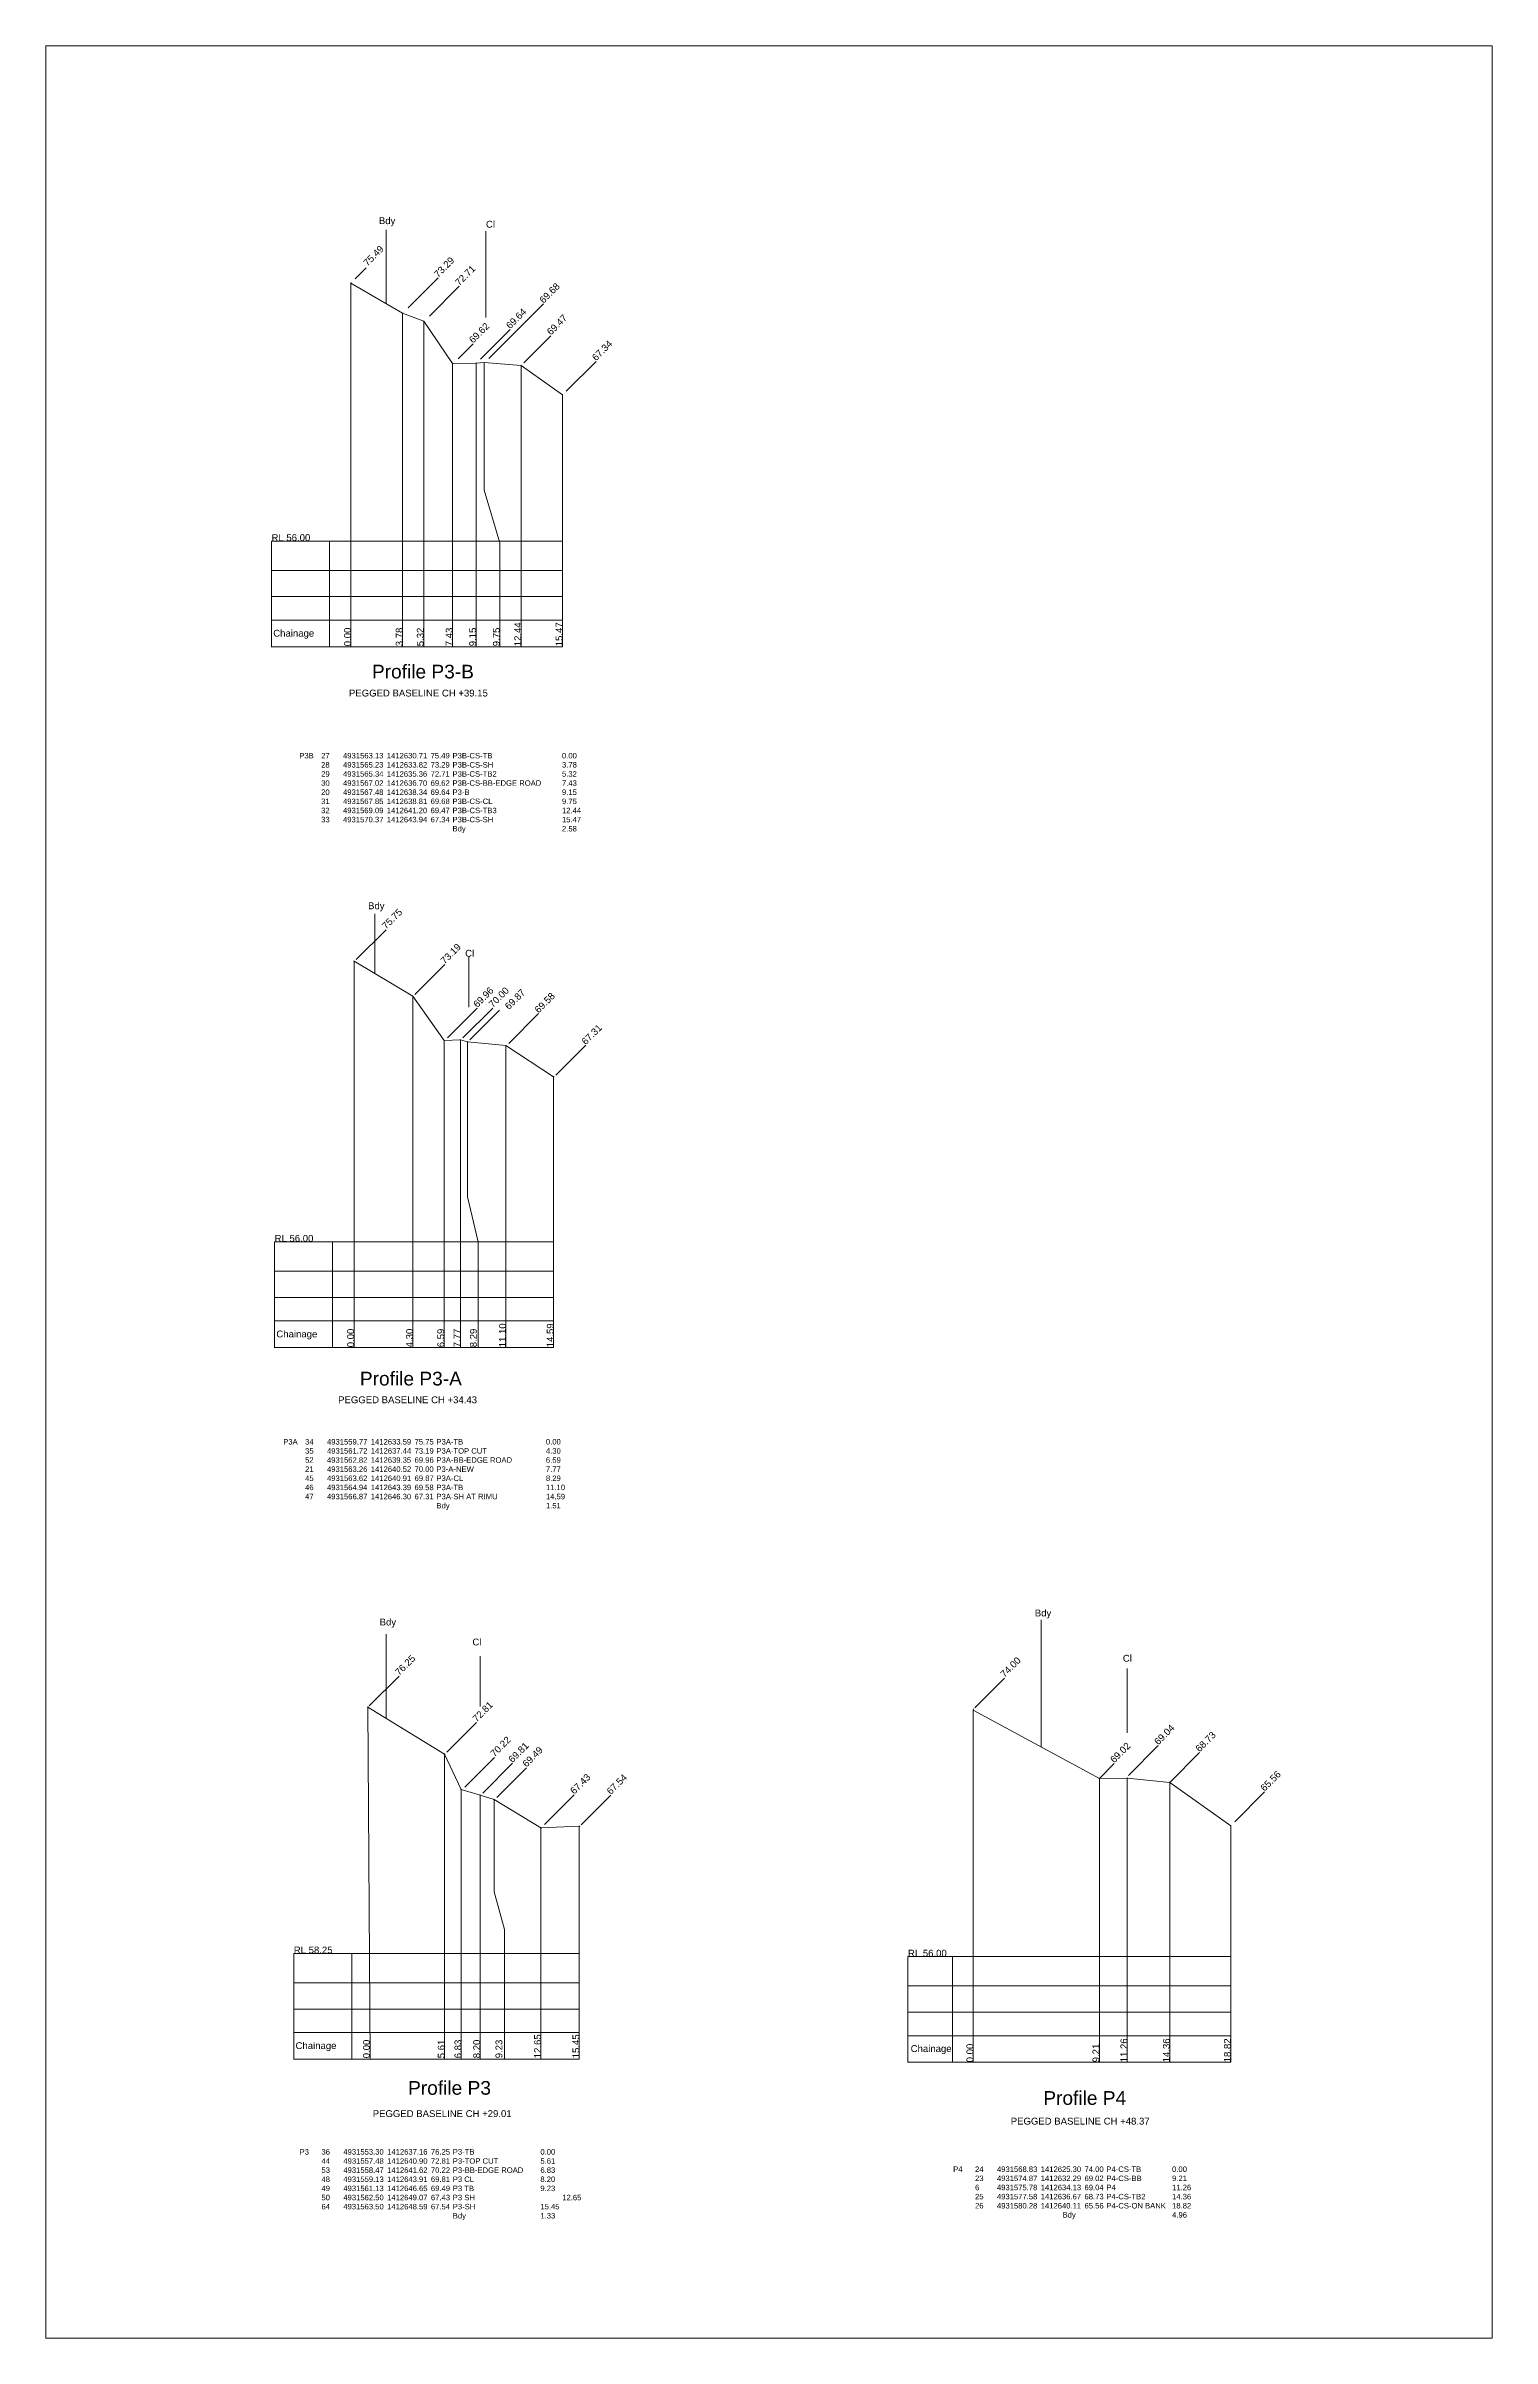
# Model space of a CAD drawing. Header units: millimetres. Extents: x -423347 to 1063494, y -223262 to 828147.
# Drawn here: x 362854 to 415706, y 418620 to 502342 of the extents above; entities that cross this region are included whole.
import ezdxf

# ---------------------------------------------------------------- set-up
doc = ezdxf.new("R2010")
doc.units = ezdxf.units.MM
doc.header["$PDMODE"] = 35
doc.header["$PDSIZE"] = 10
doc.styles.get("Standard").update_dxf_attribs({"font": 'arial.ttf'})

msp = doc.modelspace()

# ---------------------------------------------------------------- linework, layer by layer
at = {"lineweight": 0}
for p, q in [((375292.256, 495619.025), (375292.256, 492924.786)), ((378937.988, 495569.675), (378937.988, 492424.918)), ((374160.838, 493832.015), (374561.479, 494232.656)), ((376097.142, 492774.542), (377186.293, 493863.692)), ((376868.661, 492472.065), (377957.811, 493561.215)), ((379040.703, 490919.531), (381041.151, 492916.585)), ((377922.316, 490915.75), (378466.892, 491460.325)), ((378732.273, 490895.635), (379821.423, 491984.786)), ((380318.472, 490763.216), (381311.407, 491756.15)), ((381871.612, 489728.357), (382960.762, 490817.507)), ((371100.483, 484256.775), (371100.483, 480384.08)), ((373218.103, 484256.775), (373218.103, 480396.382)), ((371100.483, 483184.533), (381734.756, 483184.533)), ((371100.483, 482224.789), (381734.756, 482224.789)), ((371100.483, 481368.172), (381734.756, 481368.172)), ((371100.483, 480396.382), (381734.756, 480396.382)), ((374871.225, 468476.086), (374871.225, 470636.371)), ((374195.885, 468971.033), (375285.036, 470060.183)), ((374871.225, 468910.869), (374871.225, 468609.692)), ((378313.23, 469074.668), (378313.23, 467230.764)), ((376339.551, 467697.041), (377428.701, 468786.191)), ((377531.868, 466107.656), (378621.018, 467196.806)), ((378097.905, 466107.656), (379187.055, 467196.806)), ((378345.737, 466034.239), (379434.887, 467123.389)), ((379774.118, 465906.191), (380863.268, 466995.341)), ((381493.244, 464749.092), (382582.394, 465838.242)), ((371214.452, 458663.057), (371214.452, 454790.362)), ((373332.071, 458663.057), (373332.071, 454802.663)), ((371214.452, 457590.815), (381411.225, 457590.815)), ((371214.452, 456631.071), (381411.225, 456631.071)), ((371214.452, 455774.454), (381411.225, 455774.454)), ((371214.452, 454802.663), (381411.225, 454802.663)), ((399227.216, 444851.076), (399227.216, 440213.839)), ((375287.302, 444332.992), (375287.302, 441270.062)), ((378722.302, 443528.866), (378722.302, 441684.962)), ((402373.736, 443080.832), (402373.736, 440722.486)), ((374675.146, 441713.176), (375764.296, 442802.326)), ((396797.53, 441641.081), (397886.68, 442730.232)), ((396744.736, 441554.217), (396747.216, 441599.217)), ((377507.819, 440016.063), (378596.969, 441105.213)), ((378160.714, 438740.759), (379249.864, 439829.909)), ((378817.452, 438528.523), (379906.603, 439617.674)), ((401351.236, 439064.217), (401895.811, 439608.792)), ((402415.635, 439175.46), (403504.785, 440264.61)), ((403924.736, 438919.217), (405013.886, 440008.367)), ((379331.566, 438366.031), (380420.716, 439455.181)), ((381074.501, 437376.078), (382163.652, 438465.229)), ((382410.854, 437364.496), (383500.005, 438453.646)), ((406299.949, 437481.889), (407389.099, 438571.039)), ((371914.586, 432670.862), (371914.586, 428798.168)), ((374032.206, 432670.862), (374032.206, 428810.469)), ((394358.213, 432554.217), (394358.213, 428681.522)), ((395980.707, 432554.217), (395980.707, 428693.824)), ((371914.586, 431598.621), (382347.302, 431598.621)), ((372023.794, 431598.621), (379428.639, 431598.621)), ((394358.213, 431481.976), (406154.736, 431481.976)), ((371914.586, 430638.877), (382347.302, 430638.877)), ((372023.794, 430638.877), (379428.639, 430638.877)), ((394358.213, 430522.232), (406154.736, 430522.232)), ((371914.586, 429782.26), (382347.302, 429782.26)), ((372023.794, 429782.26), (379428.639, 429782.26)), ((394358.213, 429665.614), (406154.736, 429665.614)), ((371914.586, 428810.469), (382347.302, 428810.469)), ((372023.794, 428810.469), (379428.639, 428810.469)), ((394358.213, 428693.824), (406154.736, 428693.824))]:
    msp.add_line(p, q, dxfattribs=at)
at = {"color": 7, "lineweight": 0}
for p, q in [((374002.256, 493677), (374002.256, 480396.382)), ((375892.256, 492577), (375892.256, 480396.382)), ((376662.256, 492287), (376662.256, 480396.382)), ((377717.256, 490742), (377717.256, 480396.382)), ((378575.756, 490752), (378575.756, 480396.382)), ((380222.256, 490667), (380222.256, 480396.382)), ((381734.756, 489602), (381734.756, 480396.382)), ((371100.483, 484256.775), (381734.756, 484256.775)), ((378505.328, 484256.775), (371100.483, 484256.775)), ((374116.225, 468910.869), (374116.225, 454802.663)), ((376266.225, 467630.869), (376266.225, 454802.663)), ((377411.225, 466015.869), (377411.225, 454802.663)), ((378001.225, 466035.869), (378001.225, 454802.663)), ((379666.225, 465825.869), (379666.225, 454802.663)), ((381411.225, 464690.869), (381411.225, 454802.663)), ((371214.452, 458663.057), (381411.225, 458663.057)), ((378619.297, 458663.057), (371214.452, 458663.057)), ((374622.302, 441670.863), (374707.637, 428810.469)), ((396744.736, 441554.217), (396744.736, 428693.824)), ((396744.736, 441554.217), (396744.736, 428693.824)), ((377427.302, 439950.863), (377427.302, 428810.469)), ((401351.236, 439064.217), (401351.236, 428693.824)), ((402373.736, 439074.217), (402373.736, 428693.824)), ((403924.736, 438919.217), (403924.736, 428693.824)), ((378037.302, 438655.863), (378037.302, 428810.469)), ((378722.302, 438450.863), (378722.302, 428810.469)), ((380947.302, 437260.863), (380947.302, 428810.469)), ((382347.302, 437315.863), (382347.302, 428810.469)), ((406154.736, 437334.217), (406154.736, 428693.824)), ((401351.236, 436574.217), (401351.236, 430243.601)), ((402373.736, 436594.217), (402373.736, 430243.601)), ((403924.736, 436284.217), (403924.736, 430243.601)), ((406154.736, 430243.601), (406154.736, 433114.217)), ((371914.586, 432670.862), (382347.302, 432670.862)), ((371914.586, 432670.862), (382347.302, 432670.862)), ((379319.431, 432670.862), (371914.586, 432670.862)), ((379428.639, 432670.862), (372023.794, 432670.862)), ((406154.736, 432554.217), (394358.213, 432554.217)), ((402197.923, 432554.217), (394793.078, 432554.217))]:
    msp.add_line(p, q, dxfattribs=at)
at = {"lineweight": 0}
msp.add_lwpolyline([(362853.941, 502342.435), (415706.205, 502342.435), (415706.205, 418619.779), (362853.941, 418619.779)], close=True, dxfattribs=at)
at = {"color": 1, "lineweight": 0}
for points in [[(374002.256, 493677), (375892.256, 492577), (376662.256, 492287), (377717.256, 490742), (378575.756, 490752), (378877.256, 490772), (380222.256, 490667), (381734.756, 489602)], [(374116.225, 468910.869), (376266.225, 467630.869), (377411.225, 466015.869), (378001.225, 466035.869), (378261.225, 465970.869), (379666.225, 465825.869), (381411.225, 464690.869)], [(374622.302, 441670.863), (377427.302, 439950.863), (378037.302, 438655.863), (378722.302, 438450.863), (379237.302, 438290.863), (380947.302, 437260.863), (382347.302, 437315.863)], [(396744.736, 441554.217), (401351.236, 439064.217), (402373.736, 439074.217), (403924.736, 438919.217), (406154.736, 437334.217)]]:
    msp.add_lwpolyline(points, dxfattribs=at)
at = {"lineweight": 0}
for points in [[(378877.256, 490772), (378877.256, 486117.78), (379441.027, 484187), (379441.027, 480396.382)], [(378261.225, 465970.869), (378261.225, 460301.779), (378648.393, 458660.869), (378648.393, 454802.663)], [(379237.302, 438290.863), (379237.302, 434922.664), (379610.104, 433545.863), (379610.104, 428810.469)]]:
    msp.add_lwpolyline(points, dxfattribs=at)
at = {"color": 7, "lineweight": 0}
for p in [(374002.256, 493677), (374002.256, 493677), (375892.256, 492577), (376662.256, 492287), (377717.256, 490742), (378575.756, 490752), (378877.256, 490772), (380222.256, 490667), (381734.756, 489602), (374116.225, 468910.869), (374116.225, 468910.869), (376266.225, 467630.869), (377411.225, 466015.869), (378001.225, 466035.869), (378261.225, 465970.869), (379666.225, 465825.869), (381411.225, 464690.869), (396744.736, 441554.217), (396744.736, 441554.217), (401351.236, 439064.217), (402373.736, 439074.217), (403924.736, 438919.217), (406154.736, 437334.217)]:
    msp.add_point(p, dxfattribs=at)
at = {"color": 7}
for p in [(374622.302, 441670.863), (377427.302, 439950.863), (378037.302, 438655.863), (378722.302, 438450.863), (379237.302, 438290.863), (380947.302, 437260.863), (382347.302, 437315.863)]:
    msp.add_point(p, dxfattribs=at)

# ---------------------------------------------------------------- texts
at = {"lineweight": 0}
for s, p in [('Bdy', (375024.836, 495830.275)), ('Cl', (378937.988, 495702.543)), ('RL 56.00', (371100.483, 484256.775)), ('Chainage', (371165.22, 480764.385)), ('Bdy', (374629.734, 470808.944)), ('Cl', (378177.693, 469074.668)), ('RL 56.00', (371214.452, 458663.057)), ('Chainage', (371279.188, 455170.666)), ('Bdy', (375053.097, 444648.409)), ('Bdy', (398993.182, 444979.071)), ('Cl', (378443.11, 443920.109)), ('Cl', (402208.829, 443326.208)), ('RL 56.00', (394358.213, 432554.217)), ('Chainage', (371979.322, 429178.472)), ('Chainage', (394457.319, 429070.986))]:
    msp.add_text(s, height=250, dxfattribs=at).set_placement(p)
for s, rotation, p in [('75.49', 45, (374607.731, 494278.908)), ('73.29', 45, (377186.293, 493863.692)), ('72.71', 45, (377957.811, 493561.215)), ('69.68', 45, (381041.151, 492916.585)), ('69.64', 45, (379821.423, 491984.786)), ('69.47', 45, (381311.407, 491756.15)), ('69.62', 45, (378466.892, 491460.325)), ('67.34', 45, (382960.762, 490817.507)), ('0.00', 90, (374002.256, 480413.441)), ('3.78', 90, (375892.256, 480413.441)), ('5.32', 90, (376662.256, 480413.441)), ('7.43', 90, (377717.256, 480413.441)), ('9.15', 90, (378575.756, 480413.441)), ('9.75', 90, (379441.027, 480413.441)), ('12.44', 90, (380222.256, 480413.441)), ('15.47', 90, (381734.756, 480413.441)), ('75.75', 45, (375285.036, 470060.183)), ('73.19', 45, (377428.701, 468786.191)), ('69.96', 45, (378621.018, 467196.806)), ('70.00', 45, (379187.055, 467196.806)), ('69.87', 45, (379776.741, 467123.389)), ('69.58', 45, (380863.268, 466995.341)), ('67.31', 45, (382582.394, 465838.242)), ('0.00', 90, (374116.225, 454809.262)), ('4.30', 90, (376266.225, 454809.262)), ('6.59', 90, (377411.225, 454809.262)), ('7.77', 90, (378001.225, 454809.262)), ('8.29', 90, (378603.072, 454809.262)), ('11.10', 90, (379666.225, 454809.262)), ('14.59', 90, (381411.225, 454809.262)), ('74.00', 45, (397886.68, 442730.232)), ('69.04', 45, (403504.785, 440264.61)), ('68.73', 45, (405013.886, 440008.367)), ('69.02', 45, (401895.811, 439608.792)), ('65.56', 45, (407389.099, 438571.039)), ('11.26', 90, (402373.736, 428693.824)), ('14.36', 90, (403924.736, 428693.824)), ('18.82', 90, (406154.736, 428693.824)), ('0.00', 90, (396744.736, 428693.824)), ('9.21', 90, (401351.236, 428693.824))]:
    msp.add_text(s, height=250, rotation=rotation, dxfattribs=at).set_placement(p)
for s, rotation, p in [('76.25', 45, (375764.296, 442802.326)), ('72.81', 45, (378596.969, 441105.213)), ('70.22', 45, (379249.864, 439829.909)), ('69.81', 45, (379906.603, 439617.674)), ('69.49', 45, (380420.716, 439455.181)), ('67.43', 45, (382163.652, 438465.229)), ('67.54', 45, (383500.005, 438453.646)), ('0.00', 90, (374692.787, 428841.669)), ('5.61', 90, (377427.302, 428841.669)), ('6.83', 90, (378037.302, 428841.669)), ('8.20', 90, (378722.302, 428841.669)), ('9.23', 90, (379535.684, 428841.669)), ('12.65', 90, (380947.302, 428841.669)), ('15.45', 90, (382347.302, 428841.669))]:
    msp.add_text(s, height=250, rotation=rotation).set_placement(p)
msp.add_text('RL 58.25', height=250).set_placement((371914.586, 432670.862))
at = {"lineweight": 0, "attachment_point": 1}
for s, insert, char_height, width in [('Profile P3-B', (374770.58, 479738.619), 500, 4372.30069), ('PEGGED BASELINE CH +39.15', (373931.968, 478828.646), 250, 6747.47399), ('P3B^I27^I4931563.13 ^I1412630.71 ^I75.49 ^IP3B-CS-TB^I^I^I^I0.00 \\P^I28^I4931565.23 ^I1412633.82 ^I73.29 ^IP3B-CS-SH^I^I^I^I3.78 \\P^I29^I4931565.34 ^I1412635.36 ^I72.71 ^IP3B-CS-TB2 ^I^I^I5.32 \\P^I30^I4931567.02 ^I1412636.70 ^I69.62 ^IP3B-CS-BB-EDGE ROAD^I7.43 \\P^I20^I4931567.48 ^I1412638.34 ^I69.64 ^IP3-B^I           ^I^I^I9.15 \\P^I31^I4931567.85 ^I1412638.81 ^I69.68 ^IP3B-CS-CL^I^I^I^I9.75 \\P^I32^I4931569.09 ^I1412641.20 ^I69.47 ^IP3B-CS-TB3 ^I^I^I12.44 \\P^I33^I4931570.37 ^I1412643.94 ^I67.34 ^IP3B-CS-SH^I^I^I^I15.47 \\P^I^I^I^I^I^I^IBdy^I^I^I^I^I2.58', (372115.177, 476517.11), 200, 10745.4215), ('Profile P3-A', (374330.714, 453915.521), 500, 4372.30069), ('PEGGED BASELINE CH +34.43', (373535.283, 453015.905), 250, 6747.47399), ('P3A^I34^I4931559.77 ^I1412633.59 ^I75.75 ^IP3A-TB^I^I^I^I0.00 \\P^I35^I4931561.72^I1412637.44^I73.19 ^IP3A-TOP CUT^I^I^I4.30 \\P^I52^I4931562.82 ^I1412639.35 ^I69.96 ^IP3A-BB-EDGE ROAD^I^I6.59\\P^I21^I4931563.26 ^I1412640.52 ^I70.00 ^IP3-A-NEW^I^I^I^I7.77 \\P^I45^I4931563.62 ^I1412640.91 ^I69.87 ^IP3A-CL^I^I^I^I8.29 \\P^I46^I4931564.94 ^I1412643.39 ^I69.58 ^IP3A-TB^I^I^I^I11.10 \\P^I47^I4931566.87 ^I1412646.30 ^I67.31 ^IP3A-SH AT RIMU^I^I^I14.59\\P^I^I^I^I^I^I^IBdy^I^I^I^I^I1.51', (371528.489, 451458.736), 200, 12238.13777), ('Profile P4', (399303.865, 427641.373), 500, 4372.30069), ('PEGGED BASELINE CH +29.01', (374799.232, 426945.877), 250, 6747.47399), ('PEGGED BASELINE CH +48.37', (398113.916, 426670.135), 250, 6747.47399), ('^IP4^I24^I4931568.83 ^I1412625.30 ^I74.00 ^IP4-CS-TB^I^I0.00 \\P^I^I23^I4931574.87 ^I1412632.29 ^I69.02 ^IP4-CS-BB^I^I9.21 \\P^I^I6^I4931575.78 ^I1412634.13 ^I69.04 ^IP4^I^I^I11.26 \\P^I^I25^I4931577.58 ^I1412636.67 ^I68.73 ^IP4-CS-TB2^I^I14.36 \\P^I^I26^I4931580.28 ^I1412640.11 ^I65.56 ^IP4-CS-ON BANK^I18.82 \\P^I^I^I^I^I^IBdy^I^I^I^I^I4.96', (395209.663, 424889.927), 200, 11587.57791)]:
    msp.add_mtext(s, dxfattribs=dict(at, insert=insert, char_height=char_height, width=width))
at = {"insert": (376091.195, 428010.235), "char_height": 500, "width": 4372.30069, "attachment_point": 1}
msp.add_mtext('Profile P3', dxfattribs=at)
at = {"color": 1, "insert": (372125.929, 425523.831), "char_height": 200, "width": 12005.81064, "attachment_point": 1}
msp.add_mtext('{\\C256;P3^I36^I4931553.30 ^I1412637.16 ^I76.25 ^IP3-TB^I^I^I^I0.00 \\P^I44^I4931557.48 ^I1412640.90 ^I72.81 ^IP3-TOP CUT^I^I5.61 \\P^I53^I4931558.47 ^I1412641.62 ^I70.22 ^IP3-BB-EDGE ROAD^I6.83\\P^I48^I4931559.13 ^I1412643.91 ^I69.81 ^IP3 CL^I^I^I^I8.20 \\P^I49^I4931561.13 ^I1412646.65 ^I69.49 ^IP3 TB^I^I^I^I9.23 \\P^I50^I4931562.50 ^I1412649.07 ^I67.43 ^IP3 SH^I^I^I^I12.65 \\P^I64^I4931563.50 ^I1412648.59 ^I67.54 ^IP3-SH^I^I^I15.45 \\P^I^I^I^I^I^I^IBdy^I^I^I^I1.33}', dxfattribs=at)

doc.saveas('drawing.dxf')
